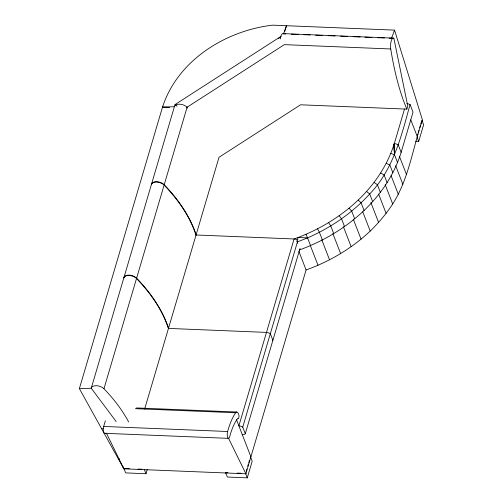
<?xml version="1.0" encoding="UTF-8"?>
<svg xmlns="http://www.w3.org/2000/svg" width="503" height="503" viewBox="0 0 503 503"><rect width="100%" height="100%" fill="white"/><g stroke="black" fill="none" stroke-linecap="round" stroke-linejoin="round"><path stroke-width="0.75" d="M394.107 146.304L394.383 143.386L404.506 109.025M242.32 434.68A4.69 2.678 16.5 0 0 245.288 433.731L242.729 427.141L297.449 241.868L297.952 237.454L307.566 237.881C330.961 227.652 352.484 212.907 369.686 193.969C393.151 169.656 401.507 136.068 410.033 104.473L406.864 103.398M394.012 144.682L394.383 143.386L398.162 144.669L401.149 152.365C386.411 199.553 344.461 233.681 299.147 250.054M79.373 388.618L162.519 107.089C177.666 60.36 225.363 30.746 272.5 25.15L394.553 30.123L422.438 119.972C412.712 147.932 408.964 178.64 392.692 203.966C386.266 213.832 378.665 222.867 370.221 231.066C351.886 248.369 329.786 261.459 306.088 269.954L245.885 473.795L123.832 468.821L79.373 388.618L91.244 388.228A7.306 4.169 16.5 0 1 96.526 385.719A7.306 4.169 16.5 0 1 103.958 388.744A197.352 112.691 16.5 0 1 128.636 421.948M187.676 108.114L187.103 107.221A7.306 4.169 16.5 0 0 179.672 104.196A7.306 4.169 16.5 0 0 174.39 106.705L91.244 388.228L116.162 421.558M103.958 388.744L136.514 278.505A7.306 4.169 16.5 0 0 129.089 275.481A7.306 4.169 16.5 0 0 123.801 277.989M168.524 328.233A197.352 112.691 16.5 0 0 136.621 278.153L164.11 185.079A7.306 4.169 16.5 0 0 156.678 182.055A7.306 4.169 16.5 0 0 151.397 184.563M196.113 234.807A197.352 112.691 16.5 0 0 164.211 184.727L187.103 107.221M106.397 433.102L123.832 468.821L123.933 468.469L125.649 472.895L145.996 473.725L147.278 469.387M144.65 409.052L219.006 157.301L300.574 104.794L406.839 109.12L407.757 106.02L393.874 38.354L389.196 38.165M284.792 31.444L286.484 25.722L283.472 33.858A7.306 2.421 -87.7 0 0 280.316 38.938M225.545 472.965L225.646 472.613L227.947 472.707M245.288 433.731L300.033 248.394M246.206 471.254L246.847 469.085M247.702 466.193L248.344 464.024M248.771 462.578L249.413 460.408M225.646 472.613L227.362 477.039L247.281 477.85L252.198 461.22L250.481 456.793M401.149 152.365L413.02 112.169L410.033 104.473M417.213 136.219L417.855 134.049M418.282 132.603L418.917 130.434M419.772 127.542L420.414 125.373M420.841 123.92L421.91 120.305L423.627 124.731L418.716 141.368L415.648 141.242M196.063 234.983L294.073 238.975C338.601 223.049 379.928 189.669 394.377 143.317L394.578 154.905L397.559 162.601M391.541 38.259L394.553 30.123M235.693 412.756L236.328 412.102A9.111 3.018 -87.7 0 1 238.862 415.013A2.169 0.717 -87.7 0 1 238.793 417.798A2.169 0.717 -87.7 0 1 237.869 418.37A52.45 17.36 -87.7 0 0 229.67 436.755A4.269 1.415 -87.7 0 1 227.658 437.484A4.269 1.415 -87.7 0 1 227.633 431.499A60.725 20.101 -87.7 0 1 235.693 412.756L135.376 408.675M394.484 149.605L394.383 143.386L394 144.399L394.578 154.905L390.862 153.358M278.53 38.498L280.485 37.191M175.063 104.555L281.114 36.298M186.607 107.535L284.333 44.641L390.737 48.973A197.352 65.327 -87.7 0 0 406.839 109.12M296.324 240.906L297.449 241.868L307.566 237.881L310.552 245.577M174.39 106.705L162.519 107.089L169.574 107.378M118.324 458.893L119.412 458.855M283.019 33.619L393.415 38.115M283.472 33.858L285.823 33.953M291.306 34.179L298.354 34.462M303.837 34.688L310.1 34.946M315.582 35.166L322.63 35.455M328.113 35.675L335.161 35.965M340.644 36.185L347.692 36.474M353.169 36.7L360.217 36.983M364.92 37.178L371.969 37.461M377.445 37.687L384.493 37.977M168.467 328.409L266.477 332.401A4.829 2.754 16.5 0 1 270.325 333.709L272.884 340.305A4.69 2.678 16.5 0 1 272.362 340.732M136.495 407.939L236.812 412.026M105.077 433.033A4.269 1.415 -87.7 0 1 103.467 431.643A4.269 1.415 -87.7 0 1 103.675 426.45L227.633 431.499M101.6 428.719L103.109 428.782M104.341 433.297L228.305 438.352M125.499 468.532L129.416 468.695M138.017 469.041L141.934 469.205M237.139 473.084L240.968 473.235M245.992 473.442L245.565 473.424L247.281 477.85M386.279 163.274L389.882 165.072L392.868 172.768M380.677 172.988L384.135 175.025L387.121 182.721M374.087 182.407L377.382 184.683L380.369 192.379M366.58 191.467L369.686 193.969L372.666 201.665M358.205 200.087L361.097 202.803L364.084 210.499M349.038 208.198L351.698 211.122L354.684 218.818M339.148 215.737L341.562 218.843L344.542 226.545M328.616 222.634L330.767 225.916L333.753 233.618M317.531 228.84L319.405 232.279L322.392 239.975M228.45 438.075L245.885 473.795M305.987 234.304L307.566 237.881M410.775 119.827L417.421 136.961M417.245 137.571L418.716 141.368M399.476 156.452L406.393 174.296M395.679 165.776L402.878 184.337M391.095 175.698L398.294 194.252M385.216 184.689L392.692 203.966M378.627 194.114L386.103 213.385M370.843 202.458L378.596 222.445M362.745 211.794L370.221 231.066M353.301 219.189L361.053 239.177M343.411 226.727L351.163 246.709M332.879 233.625L340.632 253.613M321.794 239.83L329.547 259.818M310.25 245.294L318.003 265.276M298.889 251.393L306.088 269.954M236.492 419.665L250.903 456.806M144.279 469.299L145.996 473.725M122.726 465.973L123.832 468.821M297.449 241.868L297.757 243.358M393.623 145.486L394.578 154.905M297.059 239.786A4.829 2.754 16.5 0 0 294.073 238.975L238.887 425.834A4.829 2.754 16.5 0 1 242.729 427.141M136.514 278.505A197.352 112.691 16.5 0 1 168.417 328.585M390.737 48.973A7.306 2.421 -87.7 0 1 391.233 40.9A7.306 2.421 -87.7 0 1 393.874 38.354M103.675 426.45A60.725 20.101 -87.7 0 1 105.429 420.785M123.908 277.637A7.306 4.169 16.5 0 1 129.189 275.128A7.306 4.169 16.5 0 1 136.621 278.153M175.031 105.705A5.904 1.025 57.2 0 1 177.081 106.29M164.11 185.079A197.352 112.691 16.5 0 1 196.007 235.159M151.497 184.205A7.306 4.169 16.5 0 1 156.785 181.702A7.306 4.169 16.5 0 1 164.211 184.727"/></g></svg>
